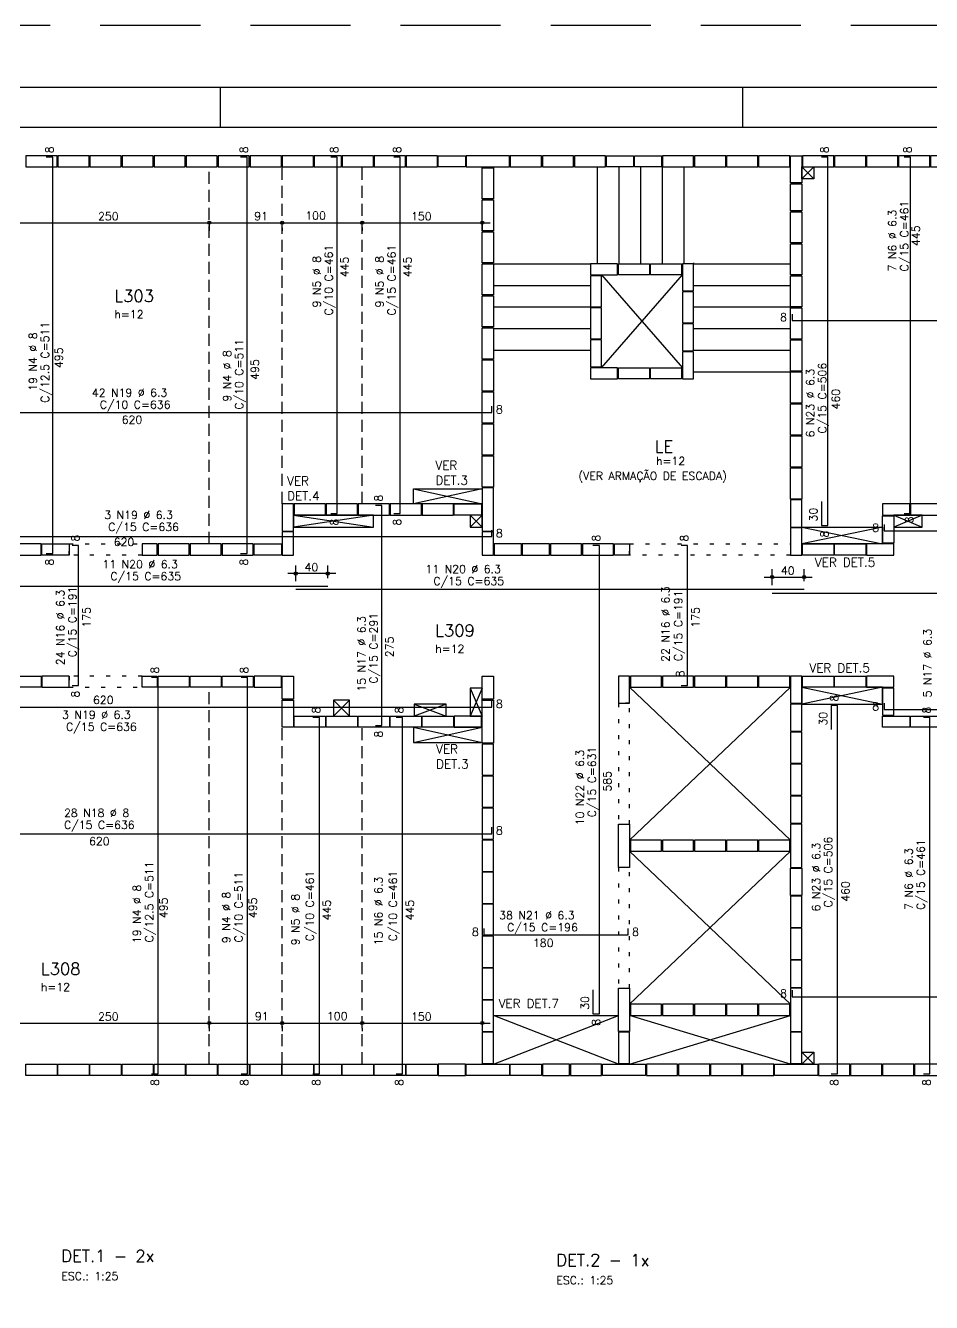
# Model space of a CAD drawing. Extents: x -1.9 to 86, y -1.6 to 60.9.
# Drawn here: x 29.18 to 51.81, y 29.05 to 60.95 of the extents above; entities that cross this region are included whole.
import ezdxf

# ---------------------------------------------------------------- set-up
doc = ezdxf.new("R2010")
doc.units = 0
doc.header["$MEASUREMENT"] = 0
for name, pattern in [('ESTILO_TQS_0001', [0.45, 0.3, -0.15]), ('ESTILO_TQS_0002', [0.4, 0.1, -0.3]), ('HIDDEN', [0.375, 0.25, -0.125])]:
    doc.linetypes.add(name, pattern=pattern)
doc.layers.get('0').update_dxf_attribs({"linetype": 'CONTINUOUS'})
doc.layers.get('Defpoints').update_dxf_attribs({"linetype": 'CONTINUOUS'})
for name, color, linetype in [('ARQ_FOLHA', 7, 'CONTINUOUS'), ('PENA_01', 1, 'CONTINUOUS'), ('PENA_02', 2, 'CONTINUOUS'), ('PENA_03', 3, 'CONTINUOUS'), ('PENA_05', 5, 'CONTINUOUS')]:
    doc.layers.add(name, color=color, linetype=linetype)
doc.styles.get("Standard").update_dxf_attribs({"font": 'ROMANS.SHX'})

# ---------------------------------------------------------------- blocks, each defined once
blk = doc.blocks.new('FOLHA A1 - 841 X 594')
at = {"layer": 'ARQ_FOLHA', "color": 1}
for p, q in [((-500.5, 584), (-500.5, 594)), ((-370, 584), (-370, 594))]:
    blk.add_line(p, q, dxfattribs=at)
for points in [[(-841, 0), (0, 0), (0, 594), (-841, 594)], [(-816, 10), (-10, 10), (-10, 584), (-816, 584)]]:
    blk.add_lwpolyline(points, close=True, dxfattribs=at)
at = {"layer": 'Defpoints', "color": 8, "linetype": 'HIDDEN', "ltscale": 100}
blk.add_lwpolyline([(-860.5, 609.5), (-860.5, -15.5), (19.5, -15.5), (19.5, 609.5)], close=True, dxfattribs=at)
blk = doc.blocks.new('*U24')
blk.add_blockref('FOLHA A1 - 841 X 594', (0, 0))

msp = doc.modelspace()

# ---------------------------------------------------------------- linework, layer by layer
at = {"layer": 'PENA_01', "linetype": 'ESTILO_TQS_0001'}
for p, q in [((33.772, 47.996), (33.772, 57.416)), ((35.592, 48.996), (35.592, 57.416)), ((37.592, 48.996), (37.592, 57.416)), ((33.772, 34.996), (33.772, 44.416)), ((35.592, 34.996), (35.592, 43.416)), ((37.592, 34.996), (37.592, 43.416))]:
    msp.add_line(p, q, dxfattribs=at)
at = {"layer": 'PENA_01', "linetype": 'Continuous'}
for p, q in [((28.572, 56.022), (33.972, 56.022)), ((33.572, 56.022), (35.792, 56.022)), ((33.772, 55.983), (33.772, 55.822)), ((33.772, 55.983), (33.772, 55.822)), ((35.392, 56.022), (37.792, 56.022)), ((35.592, 55.893), (35.592, 55.822)), ((35.592, 55.893), (35.592, 55.822)), ((37.392, 56.022), (40.792, 56.022)), ((37.592, 55.904), (37.592, 55.822)), ((37.592, 55.904), (37.592, 55.822)), ((40.592, 56.006), (40.592, 55.822)), ((45.872, 55.016), (45.872, 54.996)), ((40.592, 49.376), (38.872, 48.996)), ((38.872, 49.376), (40.592, 48.996)), ((50.592, 48.416), (48.572, 47.996)), ((48.572, 48.416), (50.592, 47.996)), ((36.932, 47.255), (35.732, 47.255)), ((35.932, 47.066), (35.932, 47.455)), ((36.732, 47.139), (36.732, 47.455)), ((47.832, 46.966), (47.832, 47.369)), ((48.632, 47.066), (48.632, 47.369)), ((47.632, 47.169), (48.832, 47.169)), ((50.592, 44.416), (48.572, 43.996)), ((48.572, 44.416), (50.592, 43.996)), ((38.872, 43.036), (40.592, 43.416)), ((38.872, 43.416), (40.592, 43.036)), ((28.572, 36.027), (33.972, 36.027)), ((33.572, 36.027), (35.792, 36.027)), ((33.772, 36.01), (33.772, 35.827)), ((33.772, 36.01), (33.772, 35.827)), ((35.392, 36.027), (37.792, 36.027)), ((35.592, 35.945), (35.592, 35.827)), ((35.592, 35.945), (35.592, 35.827)), ((37.392, 36.027), (40.792, 36.027)), ((37.592, 35.894), (37.592, 35.827)), ((37.592, 35.894), (37.592, 35.827)), ((40.592, 36.006), (40.592, 35.827))]:
    msp.add_line(p, q, dxfattribs=at)
for points in [[(29.192, 57.416), (29.972, 57.416), (29.972, 57.696), (29.192, 57.696), (29.192, 57.416)], [(29.992, 57.416), (30.772, 57.416), (30.772, 57.696), (29.992, 57.696), (29.992, 57.416)], [(30.792, 57.416), (31.572, 57.416), (31.572, 57.696), (30.792, 57.696), (30.792, 57.416)], [(31.592, 57.416), (32.372, 57.416), (32.372, 57.696), (31.592, 57.696), (31.592, 57.416)], [(32.392, 57.416), (33.172, 57.416), (33.172, 57.696), (32.392, 57.696), (32.392, 57.416)], [(33.192, 57.416), (33.972, 57.416), (33.972, 57.696), (33.192, 57.696), (33.192, 57.416)], [(33.992, 57.416), (34.772, 57.416), (34.772, 57.696), (33.992, 57.696), (33.992, 57.416)], [(34.792, 57.416), (35.572, 57.416), (35.572, 57.696), (34.792, 57.696), (34.792, 57.416)], [(35.592, 57.416), (36.372, 57.416), (36.372, 57.696), (35.592, 57.696), (35.592, 57.416)], [(36.392, 57.416), (37.072, 57.416), (37.072, 57.696), (36.392, 57.696), (36.392, 57.416)], [(37.092, 57.416), (37.872, 57.416), (37.872, 57.696), (37.092, 57.696), (37.092, 57.416)], [(37.892, 57.416), (38.672, 57.416), (38.672, 57.696), (37.892, 57.696), (37.892, 57.416)], [(38.692, 57.416), (39.472, 57.416), (39.472, 57.696), (38.692, 57.696), (38.692, 57.416)], [(40.172, 57.416), (39.492, 57.416), (39.492, 57.696), (40.172, 57.696), (40.172, 57.416)], [(41.272, 57.696), (40.192, 57.696), (40.192, 57.416), (41.272, 57.416), (41.272, 57.696)], [(41.292, 57.416), (42.072, 57.416), (42.072, 57.696), (41.292, 57.696), (41.292, 57.416)], [(42.092, 57.416), (42.872, 57.416), (42.872, 57.696), (42.092, 57.696), (42.092, 57.416)], [(42.892, 57.416), (43.672, 57.416), (43.672, 57.696), (42.892, 57.696), (42.892, 57.416)], [(44.372, 57.416), (43.692, 57.416), (43.692, 57.696), (44.372, 57.696), (44.372, 57.416)], [(45.072, 57.416), (44.392, 57.416), (44.392, 57.696), (45.072, 57.696), (45.072, 57.416)], [(45.092, 57.416), (45.872, 57.416), (45.872, 57.696), (45.092, 57.696), (45.092, 57.416)], [(45.892, 57.416), (46.672, 57.416), (46.672, 57.696), (45.892, 57.696), (45.892, 57.416)], [(46.692, 57.416), (47.472, 57.416), (47.472, 57.696), (46.692, 57.696), (46.692, 57.416)], [(47.492, 57.416), (48.272, 57.416), (48.272, 57.696), (47.492, 57.696), (47.492, 57.416)], [(48.572, 57.696), (48.572, 57.016), (48.292, 57.016), (48.292, 57.696), (48.572, 57.696)], [(48.592, 57.416), (49.372, 57.416), (49.372, 57.696), (48.592, 57.696), (48.592, 57.416)], [(49.392, 57.416), (50.172, 57.416), (50.172, 57.696), (49.392, 57.696), (49.392, 57.416)], [(50.192, 57.416), (50.972, 57.416), (50.972, 57.696), (50.192, 57.696), (50.192, 57.416)], [(50.992, 57.416), (51.772, 57.416), (51.772, 57.696), (50.992, 57.696), (50.992, 57.416)], [(51.792, 57.416), (52.572, 57.416), (52.572, 57.696), (51.792, 57.696), (51.792, 57.416)], [(40.592, 56.616), (40.592, 57.396), (40.872, 57.396), (40.872, 56.616), (40.592, 56.616)], [(43.472, 54.996), (43.472, 57.416)], [(44.012, 54.996), (44.012, 57.416)], [(44.552, 54.996), (44.552, 57.416)], [(45.092, 54.996), (45.092, 57.416)], [(45.632, 54.996), (45.632, 57.416)], [(48.872, 57.416), (48.572, 57.116)], [(48.572, 57.416), (48.872, 57.116)], [(48.572, 57.416), (48.872, 57.416), (48.872, 57.116), (48.572, 57.116), (48.572, 57.416)], [(48.572, 56.996), (48.572, 56.316), (48.292, 56.316), (48.292, 56.996), (48.572, 56.996)], [(40.592, 55.816), (40.592, 56.596), (40.872, 56.596), (40.872, 55.816), (40.592, 55.816)], [(48.292, 55.516), (48.292, 56.296), (48.572, 56.296), (48.572, 55.516), (48.292, 55.516)], [(40.592, 55.016), (40.592, 55.796), (40.872, 55.796), (40.872, 55.016), (40.592, 55.016)], [(48.292, 54.716), (48.292, 55.496), (48.572, 55.496), (48.572, 54.716), (48.292, 54.716)], [(40.592, 54.216), (40.592, 54.996), (40.872, 54.996), (40.872, 54.216), (40.592, 54.216)], [(40.872, 54.996), (43.292, 54.996)], [(43.292, 54.716), (43.972, 54.716), (43.972, 54.996), (43.292, 54.996), (43.292, 54.716)], [(43.992, 54.996), (44.772, 54.996), (44.772, 54.716), (43.992, 54.716), (43.992, 54.996)], [(44.792, 54.996), (45.572, 54.996), (45.572, 54.716), (44.792, 54.716), (44.792, 54.996)], [(45.592, 54.996), (45.592, 54.316), (45.872, 54.316), (45.872, 54.996), (45.592, 54.996)], [(45.872, 54.996), (48.292, 54.996)], [(43.572, 53.917), (43.572, 54.697), (43.292, 54.697), (43.292, 53.917), (43.572, 53.917)], [(43.572, 54.716), (45.592, 52.397)], [(43.572, 52.397), (45.592, 54.716)], [(48.292, 53.916), (48.292, 54.696), (48.572, 54.696), (48.572, 53.916), (48.292, 53.916)], [(40.872, 54.456), (43.292, 54.456)], [(45.872, 53.517), (45.872, 54.297), (45.592, 54.297), (45.592, 53.517), (45.872, 53.517)], [(45.872, 54.456), (48.292, 54.456)], [(40.592, 53.416), (40.592, 54.196), (40.872, 54.196), (40.872, 53.416), (40.592, 53.416)], [(40.872, 53.916), (43.292, 53.916)], [(45.872, 53.916), (48.292, 53.916)], [(43.572, 53.117), (43.572, 53.897), (43.292, 53.897), (43.292, 53.117), (43.572, 53.117)], [(48.292, 53.116), (48.292, 53.896), (48.572, 53.896), (48.572, 53.116), (48.292, 53.116)], [(40.592, 52.616), (40.592, 53.396), (40.872, 53.396), (40.872, 52.616), (40.592, 52.616)], [(40.872, 53.376), (43.292, 53.376)], [(45.872, 52.817), (45.872, 53.497), (45.592, 53.497), (45.592, 52.817), (45.872, 52.817)], [(45.872, 53.376), (48.292, 53.376)], [(43.292, 53.097), (43.292, 52.417), (43.572, 52.417), (43.572, 53.097), (43.292, 53.097)], [(48.292, 52.316), (48.292, 53.096), (48.572, 53.096), (48.572, 52.316), (48.292, 52.316)], [(40.872, 52.836), (43.292, 52.836)], [(45.872, 52.117), (45.872, 52.797), (45.592, 52.797), (45.592, 52.117), (45.872, 52.117)], [(45.872, 52.836), (48.292, 52.836)], [(40.592, 51.816), (40.592, 52.596), (40.872, 52.596), (40.872, 51.816), (40.592, 51.816)], [(43.292, 52.117), (43.972, 52.117), (43.972, 52.397), (43.292, 52.397), (43.292, 52.117)], [(43.992, 52.397), (44.772, 52.397), (44.772, 52.117), (43.992, 52.117), (43.992, 52.397)], [(44.792, 52.397), (45.572, 52.397), (45.572, 52.117), (44.792, 52.117), (44.792, 52.397)], [(45.872, 52.296), (48.292, 52.296)], [(48.292, 51.516), (48.292, 52.296), (48.572, 52.296), (48.572, 51.516), (48.292, 51.516)], [(40.592, 51.016), (40.592, 51.796), (40.872, 51.796), (40.872, 51.016), (40.592, 51.016)], [(48.292, 50.716), (48.292, 51.496), (48.572, 51.496), (48.572, 50.716), (48.292, 50.716)], [(40.592, 50.216), (40.592, 50.996), (40.872, 50.996), (40.872, 50.216), (40.592, 50.216)], [(48.292, 49.916), (48.292, 50.696), (48.572, 50.696), (48.572, 49.916), (48.292, 49.916)], [(40.592, 49.416), (40.592, 50.196), (40.872, 50.196), (40.872, 49.416), (40.592, 49.416)], [(48.292, 49.116), (48.292, 49.896), (48.572, 49.896), (48.572, 49.116), (48.292, 49.116)], [(38.872, 48.996), (38.872, 49.376), (40.592, 49.376), (40.592, 48.996), (38.872, 48.996)], [(40.592, 49.396), (40.592, 48.316), (40.872, 48.316), (40.872, 49.396), (40.592, 49.396)], [(35.592, 48.996), (35.592, 48.316), (35.872, 48.316), (35.872, 48.996), (35.592, 48.996)], [(36.672, 48.996), (35.892, 48.996), (35.892, 48.716), (36.672, 48.716), (36.672, 48.996)], [(37.472, 48.996), (36.692, 48.996), (36.692, 48.716), (37.472, 48.716), (37.472, 48.996)], [(38.272, 48.996), (37.492, 48.996), (37.492, 48.716), (38.272, 48.716), (38.272, 48.996)], [(39.072, 48.996), (38.292, 48.996), (38.292, 48.716), (39.072, 48.716), (39.072, 48.996)], [(39.872, 48.996), (39.092, 48.996), (39.092, 48.716), (39.872, 48.716), (39.872, 48.996)], [(39.892, 48.996), (40.572, 48.996), (40.572, 48.716), (39.892, 48.716), (39.892, 48.996)], [(48.572, 48.416), (48.572, 49.096), (48.292, 49.096), (48.292, 48.416), (48.572, 48.416)], [(50.592, 48.716), (51.272, 48.716), (51.272, 48.996), (50.592, 48.996), (50.592, 48.716)], [(51.292, 48.716), (52.072, 48.716), (52.072, 48.996), (51.292, 48.996), (51.292, 48.716)], [(37.878, 48.716), (35.872, 48.416)], [(35.872, 48.716), (37.878, 48.416)], [(35.872, 48.716), (35.872, 48.416), (37.878, 48.416), (37.878, 48.716), (35.872, 48.716)], [(40.592, 48.716), (40.286, 48.416)], [(40.286, 48.716), (40.592, 48.416)], [(40.286, 48.716), (40.286, 48.416), (40.592, 48.416), (40.592, 48.716), (40.286, 48.716)], [(50.592, 48.016), (50.592, 48.696), (50.872, 48.696), (50.872, 48.016), (50.592, 48.016)], [(51.577, 48.716), (50.872, 48.416)], [(50.872, 48.716), (51.577, 48.416)], [(50.872, 48.716), (50.872, 48.416), (51.577, 48.416), (51.577, 48.716), (50.872, 48.716)], [(35.592, 48.296), (35.592, 47.716), (35.872, 47.716), (35.872, 48.296), (35.592, 48.296)], [(40.592, 48.296), (40.592, 47.716), (40.872, 47.716), (40.872, 48.296), (40.592, 48.296)], [(48.572, 47.716), (48.572, 48.396), (48.292, 48.396), (48.292, 47.716), (48.572, 47.716)], [(48.572, 47.996), (48.572, 48.416), (50.592, 48.416), (50.592, 47.996), (48.572, 47.996)], [(29.572, 47.996), (28.792, 47.996), (28.792, 47.716), (29.572, 47.716), (29.572, 47.996)], [(29.592, 47.996), (30.272, 47.996), (30.272, 47.716), (29.592, 47.716), (29.592, 47.996)], [(32.092, 47.716), (32.472, 47.716), (32.472, 47.996), (32.092, 47.996), (32.092, 47.716)], [(33.272, 47.996), (32.492, 47.996), (32.492, 47.716), (33.272, 47.716), (33.272, 47.996)], [(34.072, 47.996), (33.292, 47.996), (33.292, 47.716), (34.072, 47.716), (34.072, 47.996)], [(34.872, 47.996), (34.092, 47.996), (34.092, 47.716), (34.872, 47.716), (34.872, 47.996)], [(34.892, 47.996), (35.572, 47.996), (35.572, 47.716), (34.892, 47.716), (34.892, 47.996)], [(41.572, 47.996), (40.892, 47.996), (40.892, 47.716), (41.572, 47.716), (41.572, 47.996)], [(42.272, 47.996), (41.592, 47.996), (41.592, 47.716), (42.272, 47.716), (42.272, 47.996)], [(43.072, 47.996), (42.292, 47.996), (42.292, 47.716), (43.072, 47.716), (43.072, 47.996)], [(43.872, 47.996), (43.092, 47.996), (43.092, 47.716), (43.872, 47.716), (43.872, 47.996)], [(43.892, 47.996), (44.272, 47.996), (44.272, 47.716), (43.892, 47.716), (43.892, 47.996)], [(48.592, 47.996), (49.372, 47.996), (49.372, 47.716), (48.592, 47.716), (48.592, 47.996)], [(49.392, 47.996), (50.172, 47.996), (50.172, 47.716), (49.392, 47.716), (49.392, 47.996)], [(50.872, 47.996), (50.192, 47.996), (50.192, 47.716), (50.872, 47.716), (50.872, 47.996)], [(29.572, 44.416), (28.792, 44.416), (28.792, 44.696), (29.572, 44.696), (29.572, 44.416)], [(29.592, 44.416), (30.272, 44.416), (30.272, 44.696), (29.592, 44.696), (29.592, 44.416)], [(32.092, 44.696), (32.472, 44.696), (32.472, 44.416), (32.092, 44.416), (32.092, 44.696)], [(33.272, 44.416), (32.492, 44.416), (32.492, 44.696), (33.272, 44.696), (33.272, 44.416)], [(34.072, 44.416), (33.292, 44.416), (33.292, 44.696), (34.072, 44.696), (34.072, 44.416)], [(34.872, 44.416), (34.092, 44.416), (34.092, 44.696), (34.872, 44.696), (34.872, 44.416)], [(34.892, 44.416), (35.572, 44.416), (35.572, 44.696), (34.892, 44.696), (34.892, 44.416)], [(35.592, 44.116), (35.592, 44.696), (35.872, 44.696), (35.872, 44.116), (35.592, 44.116)], [(40.592, 44.116), (40.592, 44.696), (40.872, 44.696), (40.872, 44.116), (40.592, 44.116)], [(43.992, 44.696), (43.992, 44.016), (44.272, 44.016), (44.272, 44.696), (43.992, 44.696)], [(45.072, 44.696), (44.292, 44.696), (44.292, 44.416), (45.072, 44.416), (45.072, 44.696)], [(45.872, 44.696), (45.092, 44.696), (45.092, 44.416), (45.872, 44.416), (45.872, 44.696)], [(46.672, 44.696), (45.892, 44.696), (45.892, 44.416), (46.672, 44.416), (46.672, 44.696)], [(47.472, 44.696), (46.692, 44.696), (46.692, 44.416), (47.472, 44.416), (47.472, 44.696)], [(48.272, 44.696), (47.492, 44.696), (47.492, 44.416), (48.272, 44.416), (48.272, 44.696)], [(48.292, 44.696), (48.292, 44.016), (48.572, 44.016), (48.572, 44.696), (48.292, 44.696)], [(48.592, 44.696), (49.372, 44.696), (49.372, 44.416), (48.592, 44.416), (48.592, 44.696)], [(49.392, 44.696), (50.172, 44.696), (50.172, 44.416), (49.392, 44.416), (49.392, 44.696)], [(50.872, 44.696), (50.192, 44.696), (50.192, 44.416), (50.872, 44.416), (50.872, 44.696)], [(40.592, 44.396), (40.292, 43.696)], [(40.292, 44.396), (40.592, 43.696)], [(40.292, 44.396), (40.292, 43.696), (40.592, 43.696), (40.592, 44.396), (40.292, 44.396)], [(48.292, 40.596), (44.272, 44.416)], [(44.272, 40.596), (48.292, 44.416)], [(48.572, 43.996), (50.592, 43.996), (50.592, 44.416), (48.572, 44.416), (48.572, 43.996)], [(50.592, 44.396), (50.592, 43.716), (50.872, 43.716), (50.872, 44.396), (50.592, 44.396)], [(35.592, 43.416), (35.592, 44.096), (35.872, 44.096), (35.872, 43.416), (35.592, 43.416)], [(37.271, 44.096), (36.871, 43.696)], [(36.871, 44.096), (37.271, 43.696)], [(36.871, 44.096), (36.871, 43.696), (37.271, 43.696), (37.271, 44.096), (36.871, 44.096)], [(40.592, 43.016), (40.592, 44.096), (40.872, 44.096), (40.872, 43.016), (40.592, 43.016)], [(39.691, 43.996), (38.891, 43.696)], [(38.891, 43.996), (39.691, 43.696)], [(38.891, 43.996), (38.891, 43.696), (39.691, 43.696), (39.691, 43.996), (38.891, 43.996)], [(48.292, 43.996), (48.292, 43.316), (48.572, 43.316), (48.572, 43.996), (48.292, 43.996)], [(36.672, 43.416), (35.892, 43.416), (35.892, 43.696), (36.672, 43.696), (36.672, 43.416)], [(37.472, 43.416), (36.692, 43.416), (36.692, 43.696), (37.472, 43.696), (37.472, 43.416)], [(38.272, 43.416), (37.492, 43.416), (37.492, 43.696), (38.272, 43.696), (38.272, 43.416)], [(39.072, 43.416), (38.292, 43.416), (38.292, 43.696), (39.072, 43.696), (39.072, 43.416)], [(38.872, 43.416), (38.872, 43.036), (40.592, 43.036), (40.592, 43.416), (38.872, 43.416)], [(39.872, 43.416), (39.092, 43.416), (39.092, 43.696), (39.872, 43.696), (39.872, 43.416)], [(39.892, 43.416), (40.572, 43.416), (40.572, 43.696), (39.892, 43.696), (39.892, 43.416)], [(50.592, 43.696), (51.272, 43.696), (51.272, 43.416), (50.592, 43.416), (50.592, 43.696)], [(51.292, 43.696), (52.072, 43.696), (52.072, 43.416), (51.292, 43.416), (51.292, 43.696)], [(48.292, 43.296), (48.292, 42.516), (48.572, 42.516), (48.572, 43.296), (48.292, 43.296)], [(40.592, 42.996), (40.592, 42.216), (40.872, 42.216), (40.872, 42.996), (40.592, 42.996)], [(48.292, 42.496), (48.292, 41.716), (48.572, 41.716), (48.572, 42.496), (48.292, 42.496)], [(40.592, 42.196), (40.592, 41.416), (40.872, 41.416), (40.872, 42.196), (40.592, 42.196)], [(48.292, 41.696), (48.292, 41.016), (48.572, 41.016), (48.572, 41.696), (48.292, 41.696)], [(40.592, 41.396), (40.592, 40.616), (40.872, 40.616), (40.872, 41.396), (40.592, 41.396)], [(44.272, 40.996), (44.272, 39.916), (43.992, 39.916), (43.992, 40.996), (44.272, 40.996)], [(48.292, 40.996), (48.292, 39.916), (48.572, 39.916), (48.572, 40.996), (48.292, 40.996)], [(40.592, 40.596), (40.592, 39.816), (40.872, 39.816), (40.872, 40.596), (40.592, 40.596)], [(45.072, 40.596), (44.292, 40.596), (44.292, 40.316), (45.072, 40.316), (45.072, 40.596)], [(45.872, 40.596), (45.092, 40.596), (45.092, 40.316), (45.872, 40.316), (45.872, 40.596)], [(46.672, 40.596), (45.892, 40.596), (45.892, 40.316), (46.672, 40.316), (46.672, 40.596)], [(47.472, 40.596), (46.692, 40.596), (46.692, 40.316), (47.472, 40.316), (47.472, 40.596)], [(48.272, 40.596), (47.492, 40.596), (47.492, 40.316), (48.272, 40.316), (48.272, 40.596)], [(48.292, 36.496), (44.272, 40.316)], [(44.272, 36.496), (48.292, 40.316)], [(48.292, 39.216), (48.292, 39.896), (48.572, 39.896), (48.572, 39.216), (48.292, 39.216)], [(40.592, 39.796), (40.592, 39.016), (40.872, 39.016), (40.872, 39.796), (40.592, 39.796)], [(40.592, 38.996), (40.592, 38.216), (40.872, 38.216), (40.872, 38.996), (40.592, 38.996)], [(48.292, 39.196), (48.292, 38.416), (48.572, 38.416), (48.572, 39.196), (48.292, 39.196)], [(48.292, 38.396), (48.292, 37.616), (48.572, 37.616), (48.572, 38.396), (48.292, 38.396)], [(40.592, 38.196), (40.592, 37.416), (40.872, 37.416), (40.872, 38.196), (40.592, 38.196)], [(40.592, 37.396), (40.592, 36.616), (40.872, 36.616), (40.872, 37.396), (40.592, 37.396)], [(48.292, 37.596), (48.292, 36.916), (48.572, 36.916), (48.572, 37.596), (48.292, 37.596)], [(44.272, 36.896), (44.272, 35.816), (43.992, 35.816), (43.992, 36.896), (44.272, 36.896)], [(48.292, 36.896), (48.292, 35.816), (48.572, 35.816), (48.572, 36.896), (48.292, 36.896)], [(40.592, 36.596), (40.592, 35.816), (40.872, 35.816), (40.872, 36.596), (40.592, 36.596)], [(45.072, 36.496), (44.292, 36.496), (44.292, 36.216), (45.072, 36.216), (45.072, 36.496)], [(45.872, 36.496), (45.092, 36.496), (45.092, 36.216), (45.872, 36.216), (45.872, 36.496)], [(46.672, 36.496), (45.892, 36.496), (45.892, 36.216), (46.672, 36.216), (46.672, 36.496)], [(47.472, 36.496), (46.692, 36.496), (46.692, 36.216), (47.472, 36.216), (47.472, 36.496)], [(48.272, 36.496), (47.492, 36.496), (47.492, 36.216), (48.272, 36.216), (48.272, 36.496)], [(43.992, 34.996), (40.872, 36.217)], [(40.872, 34.996), (43.992, 36.217)], [(48.292, 34.996), (44.272, 36.216)], [(44.272, 34.996), (48.292, 36.216)], [(40.592, 35.796), (40.592, 35.016), (40.872, 35.016), (40.872, 35.796), (40.592, 35.796)], [(43.992, 35.796), (43.992, 35.016), (44.272, 35.016), (44.272, 35.796), (43.992, 35.796)], [(48.292, 35.796), (48.292, 35.016), (48.572, 35.016), (48.572, 35.796), (48.292, 35.796)], [(48.872, 35.296), (48.572, 34.996)], [(48.572, 35.296), (48.872, 34.996)], [(48.572, 35.296), (48.872, 35.296), (48.872, 34.996), (48.572, 34.996), (48.572, 35.296)], [(29.192, 34.996), (29.972, 34.996), (29.972, 34.716), (29.192, 34.716), (29.192, 34.996)], [(29.992, 34.996), (30.772, 34.996), (30.772, 34.716), (29.992, 34.716), (29.992, 34.996)], [(30.792, 34.996), (31.572, 34.996), (31.572, 34.716), (30.792, 34.716), (30.792, 34.996)], [(31.592, 34.996), (32.372, 34.996), (32.372, 34.716), (31.592, 34.716), (31.592, 34.996)], [(32.392, 34.996), (33.172, 34.996), (33.172, 34.716), (32.392, 34.716), (32.392, 34.996)], [(33.192, 34.996), (33.972, 34.996), (33.972, 34.716), (33.192, 34.716), (33.192, 34.996)], [(33.992, 34.996), (34.772, 34.996), (34.772, 34.716), (33.992, 34.716), (33.992, 34.996)], [(34.792, 34.996), (35.572, 34.996), (35.572, 34.716), (34.792, 34.716), (34.792, 34.996)], [(35.592, 34.996), (36.372, 34.996), (36.372, 34.716), (35.592, 34.716), (35.592, 34.996)], [(36.392, 34.996), (37.072, 34.996), (37.072, 34.716), (36.392, 34.716), (36.392, 34.996)], [(37.092, 34.996), (37.872, 34.996), (37.872, 34.716), (37.092, 34.716), (37.092, 34.996)], [(37.892, 34.996), (38.672, 34.996), (38.672, 34.716), (37.892, 34.716), (37.892, 34.996)], [(38.692, 34.996), (39.472, 34.996), (39.472, 34.716), (38.692, 34.716), (38.692, 34.996)], [(40.172, 34.996), (39.492, 34.996), (39.492, 34.716), (40.172, 34.716), (40.172, 34.996)], [(41.272, 34.716), (40.192, 34.716), (40.192, 34.996), (41.272, 34.996), (41.272, 34.716)], [(41.292, 34.996), (42.072, 34.996), (42.072, 34.716), (41.292, 34.716), (41.292, 34.996)], [(42.772, 34.996), (42.092, 34.996), (42.092, 34.716), (42.772, 34.716), (42.772, 34.996)], [(43.572, 34.996), (42.792, 34.996), (42.792, 34.716), (43.572, 34.716), (43.572, 34.996)], [(44.672, 34.716), (43.592, 34.716), (43.592, 34.996), (44.672, 34.996), (44.672, 34.716)], [(45.472, 34.996), (44.692, 34.996), (44.692, 34.716), (45.472, 34.716), (45.472, 34.996)], [(46.272, 34.996), (45.492, 34.996), (45.492, 34.716), (46.272, 34.716), (46.272, 34.996)], [(47.072, 34.996), (46.292, 34.996), (46.292, 34.716), (47.072, 34.716), (47.072, 34.996)], [(47.872, 34.996), (47.092, 34.996), (47.092, 34.716), (47.872, 34.716), (47.872, 34.996)], [(48.972, 34.716), (47.892, 34.716), (47.892, 34.996), (48.972, 34.996), (48.972, 34.716)], [(49.772, 34.996), (48.992, 34.996), (48.992, 34.716), (49.772, 34.716), (49.772, 34.996)], [(50.572, 34.996), (49.792, 34.996), (49.792, 34.716), (50.572, 34.716), (50.572, 34.996)], [(51.372, 34.996), (50.592, 34.996), (50.592, 34.716), (51.372, 34.716), (51.372, 34.996)], [(52.172, 34.996), (51.392, 34.996), (51.392, 34.716), (52.172, 34.716), (52.172, 34.996)]]:
    msp.add_lwpolyline(points, dxfattribs=at)
at = {"layer": 'PENA_02', "linetype": 'Continuous'}
for centre, radius in [((33.772, 56.022), 0.04), ((33.772, 56.022), 0.04), ((33.772, 56.022), 0.02), ((33.772, 56.022), 0.02), ((35.592, 56.022), 0.04), ((35.592, 56.022), 0.04), ((35.592, 56.022), 0.02), ((35.592, 56.022), 0.02), ((37.592, 56.022), 0.04), ((37.592, 56.022), 0.04), ((37.592, 56.022), 0.02), ((37.592, 56.022), 0.02), ((40.592, 56.022), 0.04), ((40.592, 56.022), 0.02), ((35.932, 47.255), 0.04), ((35.932, 47.255), 0.02), ((36.732, 47.255), 0.04), ((36.732, 47.255), 0.02), ((47.832, 47.169), 0.04), ((47.832, 47.169), 0.02), ((48.632, 47.169), 0.04), ((48.632, 47.169), 0.02), ((33.772, 36.027), 0.04), ((33.772, 36.027), 0.04), ((35.592, 36.027), 0.04), ((35.592, 36.027), 0.04), ((37.592, 36.027), 0.04), ((37.592, 36.027), 0.04), ((40.592, 36.027), 0.04), ((33.772, 36.027), 0.02), ((33.772, 36.027), 0.02), ((35.592, 36.027), 0.02), ((35.592, 36.027), 0.02), ((37.592, 36.027), 0.02), ((37.592, 36.027), 0.02), ((40.592, 36.027), 0.02)]:
    msp.add_circle(centre, radius, dxfattribs=at)
at = {"layer": 'PENA_03', "linetype": 'Continuous'}
for p, q in [((33.772, 56.183), (33.772, 56.183)), ((33.772, 56.183), (33.772, 56.183)), ((40.592, 56.206), (40.592, 56.206)), ((35.592, 56.093), (35.592, 56.093)), ((35.592, 56.093), (35.592, 56.093)), ((37.592, 56.104), (37.592, 56.104)), ((37.592, 56.104), (37.592, 56.104)), ((36.732, 46.939), (36.732, 46.939)), ((35.932, 46.866), (35.932, 46.866)), ((47.832, 46.766), (47.832, 46.766)), ((48.632, 46.866), (48.632, 46.866)), ((33.772, 36.21), (33.772, 36.21)), ((33.772, 36.21), (33.772, 36.21)), ((35.592, 36.145), (35.592, 36.145)), ((35.592, 36.145), (35.592, 36.145)), ((37.592, 36.094), (37.592, 36.094)), ((37.592, 36.094), (37.592, 36.094)), ((40.592, 36.206), (40.592, 36.206))]:
    msp.add_line(p, q, dxfattribs=at)
at = {"layer": 'PENA_03', "linetype": 'ESTILO_TQS_0002'}
for points in [[(30.272, 47.996), (32.092, 47.996), (32.092, 47.716), (30.272, 47.716), (30.272, 47.996)], [(44.272, 47.996), (48.292, 47.996), (48.292, 47.716), (44.272, 47.716), (44.272, 47.996)], [(30.272, 44.416), (32.092, 44.416), (32.092, 44.696), (30.272, 44.696), (30.272, 44.416)], [(43.992, 40.996), (44.272, 40.996), (44.272, 44.016), (43.992, 44.016), (43.992, 40.996)], [(43.992, 36.896), (44.272, 36.896), (44.272, 39.916), (43.992, 39.916), (43.992, 36.896)]]:
    msp.add_lwpolyline(points, dxfattribs=at)
at = {"layer": 'PENA_03', "linetype": 'Continuous'}
msp.add_lwpolyline([(40.872, 36.217), (43.992, 36.217)], dxfattribs=at)
at = {"layer": 'PENA_05', "linetype": 'Continuous'}
for p, q in [((29.861, 57.656), (29.701, 57.656)), ((29.861, 47.756), (29.861, 57.656)), ((34.715, 57.656), (34.555, 57.656)), ((34.715, 47.756), (34.715, 57.656)), ((36.97, 57.656), (36.81, 57.656)), ((36.97, 48.756), (36.97, 57.656)), ((38.542, 57.656), (38.382, 57.656)), ((38.542, 48.756), (38.542, 57.656)), ((49.222, 57.656), (49.062, 57.656)), ((49.222, 48.456), (49.222, 57.656)), ((51.292, 57.656), (51.132, 57.656)), ((51.292, 48.756), (51.292, 57.656)), ((48.332, 53.74), (48.332, 53.58)), ((48.332, 53.58), (56.532, 53.58)), ((40.832, 51.277), (40.832, 51.437)), ((28.432, 51.277), (40.832, 51.277)), ((38.082, 48.956), (37.922, 48.956)), ((38.082, 43.456), (38.082, 48.956)), ((49.062, 49.056), (49.062, 48.456)), ((36.81, 48.756), (36.97, 48.756)), ((38.382, 48.756), (38.542, 48.756)), ((51.132, 48.756), (51.292, 48.756)), ((28.432, 48.182), (40.832, 48.182)), ((40.832, 48.182), (40.832, 48.342)), ((49.062, 48.456), (49.222, 48.456)), ((50.632, 48.482), (50.632, 48.322)), ((50.632, 48.322), (56.532, 48.322)), ((30.506, 47.956), (30.346, 47.956)), ((30.506, 44.456), (30.506, 47.956)), ((43.516, 47.956), (43.356, 47.956)), ((43.516, 36.257), (43.516, 47.956)), ((45.718, 47.956), (45.558, 47.956)), ((45.718, 44.456), (45.718, 47.956)), ((29.701, 47.756), (29.861, 47.756)), ((34.555, 47.756), (34.715, 47.756)), ((24.032, 46.939), (36.732, 46.939)), ((35.932, 46.866), (48.632, 46.866)), ((47.832, 46.766), (60.132, 46.766)), ((30.346, 44.456), (30.506, 44.456)), ((32.492, 44.656), (32.332, 44.656)), ((32.492, 34.756), (32.492, 44.656)), ((34.725, 44.656), (34.565, 44.656)), ((34.725, 34.756), (34.725, 44.656)), ((45.558, 44.456), (45.718, 44.456)), ((40.832, 43.919), (40.832, 44.079)), ((28.432, 43.919), (40.832, 43.919)), ((49.464, 43.956), (49.304, 43.956)), ((49.304, 43.956), (49.304, 43.356)), ((49.464, 34.756), (49.464, 43.956)), ((50.632, 44.018), (50.632, 43.858)), ((50.632, 43.858), (56.532, 43.858)), ((36.522, 43.656), (36.362, 43.656)), ((36.522, 34.756), (36.522, 43.656)), ((37.922, 43.456), (38.082, 43.456)), ((38.597, 43.656), (38.437, 43.656)), ((38.597, 34.756), (38.597, 43.656)), ((51.772, 43.656), (51.612, 43.656)), ((51.772, 34.756), (51.772, 43.656)), ((40.832, 40.756), (40.832, 40.916)), ((28.432, 40.756), (40.832, 40.756)), ((40.632, 38.386), (40.632, 38.226)), ((44.232, 38.226), (44.232, 38.386)), ((40.632, 38.226), (44.232, 38.226)), ((43.356, 36.857), (43.356, 36.257)), ((48.332, 36.844), (48.332, 36.684)), ((48.332, 36.684), (56.532, 36.684)), ((43.356, 36.257), (43.516, 36.257)), ((32.332, 34.756), (32.492, 34.756)), ((34.565, 34.756), (34.725, 34.756)), ((36.362, 34.756), (36.522, 34.756)), ((38.437, 34.756), (38.597, 34.756)), ((49.304, 34.756), (49.464, 34.756)), ((51.612, 34.756), (51.772, 34.756))]:
    msp.add_line(p, q, dxfattribs=at)

# ---------------------------------------------------------------- block references
at = {"xscale": 0.09999999999999938, "yscale": 0.09999999999999938, "zscale": 0.09999999999999938}
msp.add_blockref('*U24', (84.1, -0.002), dxfattribs=at)

# ---------------------------------------------------------------- texts
at = {"layer": 'PENA_03', "linetype": 'Continuous'}
for s, p in [('8', (29.881, 57.756)), ('8', (34.735, 57.756)), ('8', (36.99, 57.756)), ('8', (38.562, 57.756)), ('8', (49.242, 57.756)), ('8', (51.312, 57.756)), ('C/15 C=461', (51.234, 54.804)), ('7 N6 %%c 6.3', (50.934, 54.804)), ('445', (51.521, 55.438)), ('C/10 C=461', (36.855, 53.705)), ('C/15 C=461', (38.427, 53.705)), ('9 N5 %%c 8', (36.555, 53.905)), ('445', (37.252, 54.656)), ('9 N5 %%c 8', (38.127, 53.905)), ('445', (38.824, 54.656)), ('C/12.5 C=511', (29.768, 51.522)), ('19 N4 %%c 8', (29.468, 51.822)), ('C/10 C=511', (34.616, 51.35)), ('495', (30.112, 52.39)), ('9 N4 %%c 8', (34.316, 51.55)), ('495', (35.012, 52.096)), ('6 N23 %%c 6.3', (48.885, 50.656)), ('C/15 C=506', (49.185, 50.756)), ('460', (49.521, 51.354)), ('8', (38.102, 49.056)), ('30', (48.962, 48.556)), ('8', (36.99, 48.456)), ('8', (38.562, 48.456)), ('8', (51.354, 48.511)), ('8', (30.526, 48.056)), ('8', (43.536, 48.056)), ('8', (45.738, 48.056)), ('8', (49.242, 48.156)), ('8', (29.881, 47.456)), ('8', (34.735, 47.456)), ('22 N16 %%c 6.3', (45.269, 45.049)), ('24 N16 %%c 6.3', (30.151, 44.966)), ('C/15 C=191', (30.451, 45.166)), ('C/15 C=191', (45.587, 45.068)), ('175', (30.806, 45.906)), ('175', (46.018, 45.906)), ('15 N17 %%c 6.3', (37.675, 44.307)), ('C/15 C=291', (37.975, 44.507)), ('275', (38.374, 45.166)), ('5 N17 %%c 6.3', (51.811, 44.16)), ('8', (32.512, 44.756)), ('8', (34.745, 44.756)), ('8', (45.635, 44.667)), ('8', (30.526, 44.156)), ('8', (49.484, 44.056)), ('8', (36.542, 43.756)), ('8', (38.617, 43.756)), ('30', (49.204, 43.456)), ('8', (51.792, 43.756)), ('8', (38.102, 43.156)), ('10 N22 %%c 6.3', (43.131, 40.967)), ('C/15 C=631', (43.431, 41.167)), ('585', (43.816, 41.807)), ('C/15 C=506', (49.331, 38.915)), ('C/15 C=461', (51.643, 38.852)), ('6 N23 %%c 6.3', (49.031, 38.815)), ('7 N6 %%c 6.3', (51.343, 38.852)), ('C/12.5 C=511', (32.372, 38.041)), ('C/10 C=511', (34.605, 38.041)), ('C/10 C=461', (36.383, 38.067)), ('15 N6 %%c 6.3', (38.098, 37.968)), ('C/10 C=461', (38.459, 38.067)), ('19 N4 %%c 8', (32.065, 38.022)), ('9 N4 %%c 8', (34.297, 38.022)), ('460', (49.764, 39.056)), ('495', (32.727, 38.647)), ('495', (34.959, 38.647)), ('9 N5 %%c 8', (36.023, 37.968)), ('445', (36.805, 38.589)), ('445', (38.881, 38.589)), ('30', (43.256, 36.357)), ('8', (43.536, 35.957)), ('8', (32.512, 34.456)), ('8', (34.745, 34.456)), ('8', (36.542, 34.456)), ('8', (38.617, 34.456)), ('8', (49.484, 34.456)), ('8', (51.792, 34.456))]:
    msp.add_text(s, height=0.2, rotation=90, dxfattribs=at).set_placement(p)
for s, height, p in [('250', 0.2, (30.992, 56.082)), ('91', 0.2, (34.895, 56.087)), ('100', 0.2, (36.17, 56.099)), ('150', 0.2, (38.812, 56.082)), ('L303', 0.3, (31.401, 54.041)), ('h=12', 0.2, (31.401, 53.633)), ('8', 0.2, (48.032, 53.56)), ('42 N19 %%c 6.3', 0.2, (30.838, 51.675)), ('C/10 C=636', 0.2, (31.038, 51.375)), ('8', 0.2, (40.932, 51.257)), ('620', 0.2, (31.583, 50.999)), ('LE', 0.3, (44.899, 50.281)), ('h=12', 0.2, (44.931, 49.969)), ('VER ', 0.22, (39.423, 49.849)), ('(VER ARMAÇÃO DE ESCADA)', 0.2, (42.991, 49.596)), ('VER ', 0.22, (35.718, 49.46)), ('DET.3', 0.22, (39.423, 49.475)), ('DET.4', 0.22, (35.718, 49.086)), ('3 N19 %%c 6.3', 0.2, (31.148, 48.62)), ('C/15 C=636', 0.2, (31.248, 48.32)), ('8', 0.2, (50.332, 48.302)), ('8', 0.2, (40.932, 48.162)), ('620', 0.2, (31.385, 47.945)), ('11 N20 %%c 6.3', 0.2, (31.102, 47.388)), ('VER DET.5', 0.22, (48.901, 47.427)), ('C/15 C=635', 0.2, (31.302, 47.088)), ('40', 0.2, (36.152, 47.315)), ('11 N20 %%c 6.3', 0.2, (39.171, 47.267)), ('40', 0.2, (48.052, 47.229)), ('C/15 C=635', 0.2, (39.371, 46.967)), ('L309', 0.3, (39.416, 45.682)), ('h=12', 0.2, (39.416, 45.274)), ('VER DET.5', 0.22, (48.766, 44.786)), ('620', 0.2, (30.866, 43.997)), ('8', 0.2, (40.932, 43.899)), ('8', 0.2, (50.332, 43.838)), ('3 N19 %%c 6.3', 0.2, (30.095, 43.627)), ('C/15 C=636', 0.2, (30.195, 43.327)), ('VER ', 0.22, (39.439, 42.761)), ('DET.3', 0.22, (39.439, 42.387)), ('28 N18 %%c 8', 0.2, (30.142, 41.176)), ('C/15 C=636', 0.2, (30.142, 40.876)), ('8', 0.2, (40.932, 40.736)), ('620', 0.2, (30.767, 40.469)), ('38 N21 %%c 6.3', 0.2, (41.013, 38.618)), ('8', 0.2, (40.332, 38.206)), ('C/15 C=196', 0.2, (41.213, 38.318)), ('8', 0.2, (44.332, 38.206)), ('180', 0.2, (41.857, 37.929)), ('L308', 0.3, (29.565, 37.231)), ('h=12', 0.2, (29.565, 36.823)), ('8', 0.2, (48.032, 36.664)), ('VER DET.7', 0.22, (41, 36.405)), ('250', 0.2, (30.992, 36.087)), ('91', 0.2, (34.912, 36.095)), ('100', 0.2, (36.711, 36.099)), ('150', 0.2, (38.812, 36.087)), ('ESC.: 1:25', 0.2, (30.078, 29.603)), ('ESC.: 1:25', 0.2, (42.442, 29.5))]:
    msp.add_text(s, height=height, dxfattribs=at).set_placement(p)
at = {"layer": 'PENA_05', "linetype": 'Continuous'}
for s, p in [('DET.1 - 2x', (30.073, 30.058)), ('DET.2 - 1x', (42.437, 29.955))]:
    msp.add_text(s, height=0.3, dxfattribs=at).set_placement(p)

doc.saveas('drawing.dxf')
